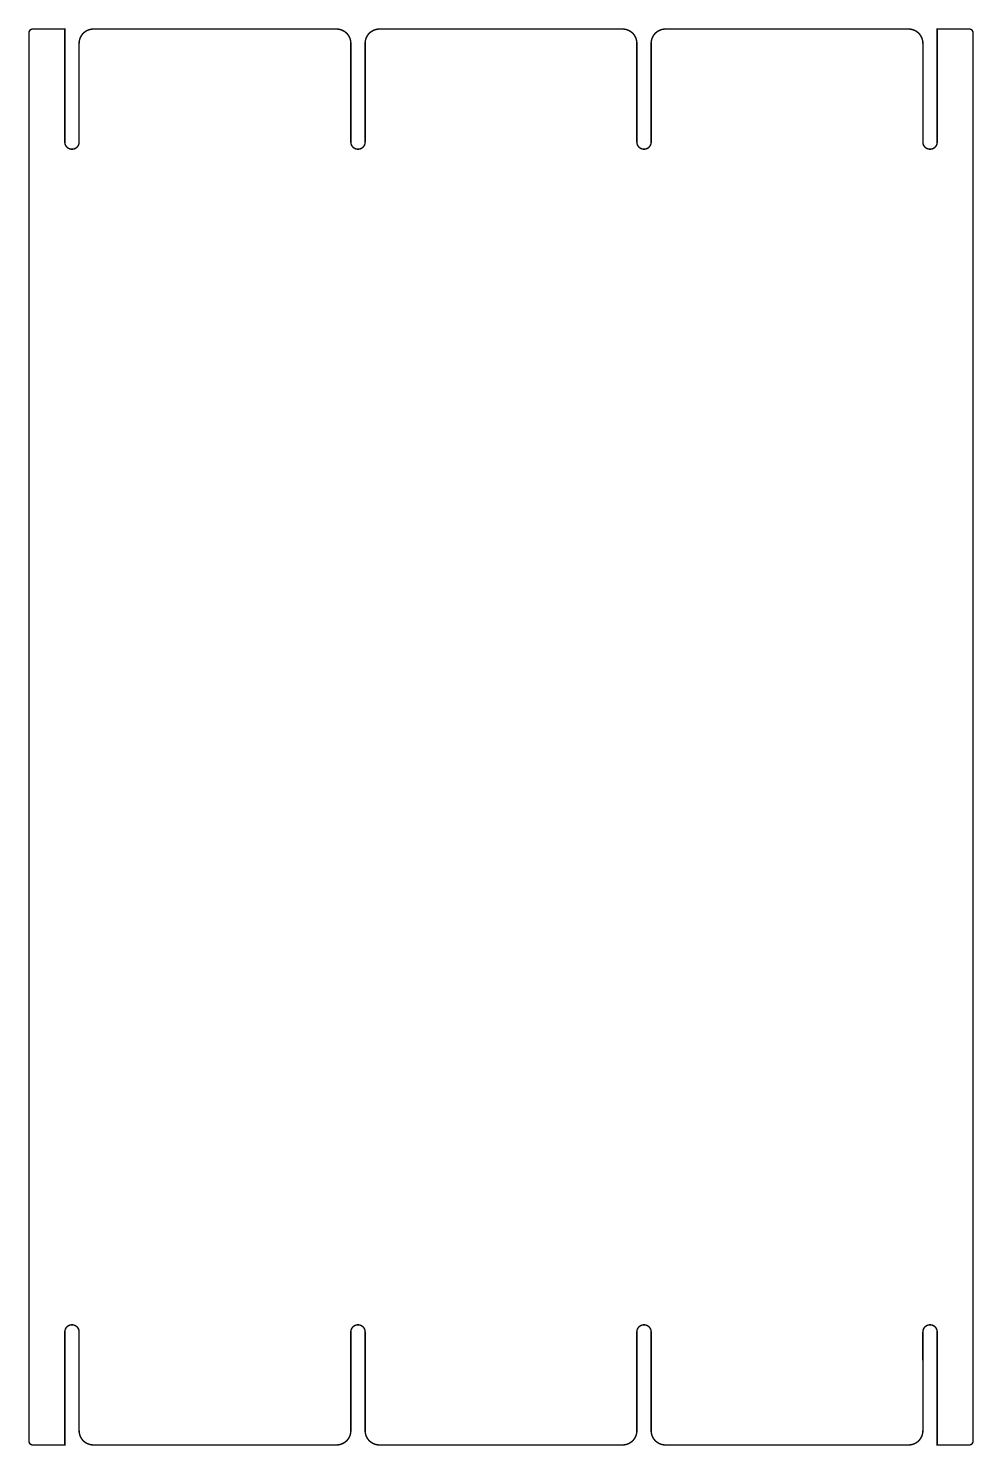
# Model space of a CAD drawing. Extents: x 84 to 216, y 51 to 249.
import ezdxf

# ---------------------------------------------------------------- set-up
doc = ezdxf.new("R2010")
doc.units = 0
doc.layers.add('047706-5ROU1_GBR', color=7, linetype='CONTINUOUS')

msp = doc.modelspace()

# ---------------------------------------------------------------- linework, layer by layer
at = {"layer": '047706-5ROU1_GBR', "const_width": 0.2}
for points in [[(84.499882, 249.00095, 0.4142136), (83.999882, 248.50095)], [(92.998874, 249.00095, 0.4138827), (90.999894, 247.00169)], [(129.000834, 247.002682, 0.4137378), (126.999314, 249.00095)], [(132.99887, 249.00095, 0.4138677), (130.99989, 247.001792)], [(169.00083, 247.002656, 0.4137416), (166.99931, 249.00095)], [(172.998866, 249.00095, 0.4138827), (170.999886, 247.00169)], [(209.000826, 247.002682, 0.4137378), (206.999306, 249.00095)], [(216.000838, 248.50095, 0.4142136), (215.50084, 249.00095)], [(88.999898, 233.199204, 1.0016773), (90.999996, 233.202556)], [(129.00086, 233.19293, 0.9986034), (131.000002, 233.202684)], [(169.000856, 233.192956, 0.9985524), (171, 233.202556)], [(209.000852, 233.19293, 0.9968678), (211.000814, 233.199204)], [(90.999894, 66.80139, 0.9989086), (88.999898, 66.799206)], [(130.99989, 66.801366, 1.0037793), (128.99999, 66.789502)], [(170.999886, 66.80139, 1.0037552), (168.999986, 66.789526)], [(211.000822, 66.799206, 1.0048608), (209.000006, 66.789504)], [(83.999882, 51.499998, 0.4142136), (84.499882, 51)], [(90.999996, 53.002306, 0.4147007), (92.998872, 50.999996)], [(127.001854, 51, 0.412853), (129.000808, 52.992224)], [(130.999992, 53.002434, 0.4147195), (132.998868, 50.999996)], [(167.00185, 51, 0.4128498), (169.000806, 52.992198)], [(170.999988, 53.002306, 0.4147007), (172.998864, 50.999996)], [(207.001846, 51, 0.4128533), (209.000802, 52.992224)], [(215.50084, 51, 0.4142136), (216.000838, 51.499998)]]:
    msp.add_lwpolyline(points, format="xyb", dxfattribs=at)
for points in [[(83.999882, 51.499998), (83.999882, 248.50095)], [(84.499882, 249.00095), (88.999898, 249.00095), (88.999898, 233.199204)], [(92.998874, 249.00095), (126.999314, 249.00095)], [(132.99887, 249.00095), (166.99931, 249.00095)], [(172.998866, 249.00095), (206.999306, 249.00095)], [(211.000822, 233.199204), (211.000822, 249.00095), (215.50084, 249.00095)], [(216.000838, 248.50095), (216.000838, 51.499998)], [(90.999996, 233.202556), (90.999894, 247.00169)], [(129.000834, 247.002682), (129.00086, 233.19293)], [(130.999992, 233.202684), (130.99989, 247.001792)], [(169.00083, 247.002656), (169.000856, 233.192956)], [(170.999988, 233.202556), (170.999886, 247.00169)], [(209.000826, 247.002682), (209.000852, 233.19293)], [(88.999898, 66.799206), (88.999898, 51), (84.499882, 51)], [(90.999996, 53.002306), (90.999894, 66.80139)], [(128.999996, 66.789504), (129.000808, 52.992224)], [(130.999992, 53.002434), (130.99989, 66.801366)], [(168.999992, 66.789528), (169.000806, 52.992198)], [(170.999988, 53.002306), (170.999886, 66.80139)], [(208.999988, 66.789504), (209.000802, 52.992224)], [(215.50084, 51), (211.000822, 51), (211.000822, 66.799206)], [(127.001854, 51), (92.998874, 51)], [(167.00185, 51), (132.99887, 51)], [(207.001846, 51), (172.998866, 51)]]:
    msp.add_lwpolyline(points, dxfattribs=at)

doc.saveas('drawing.dxf')
